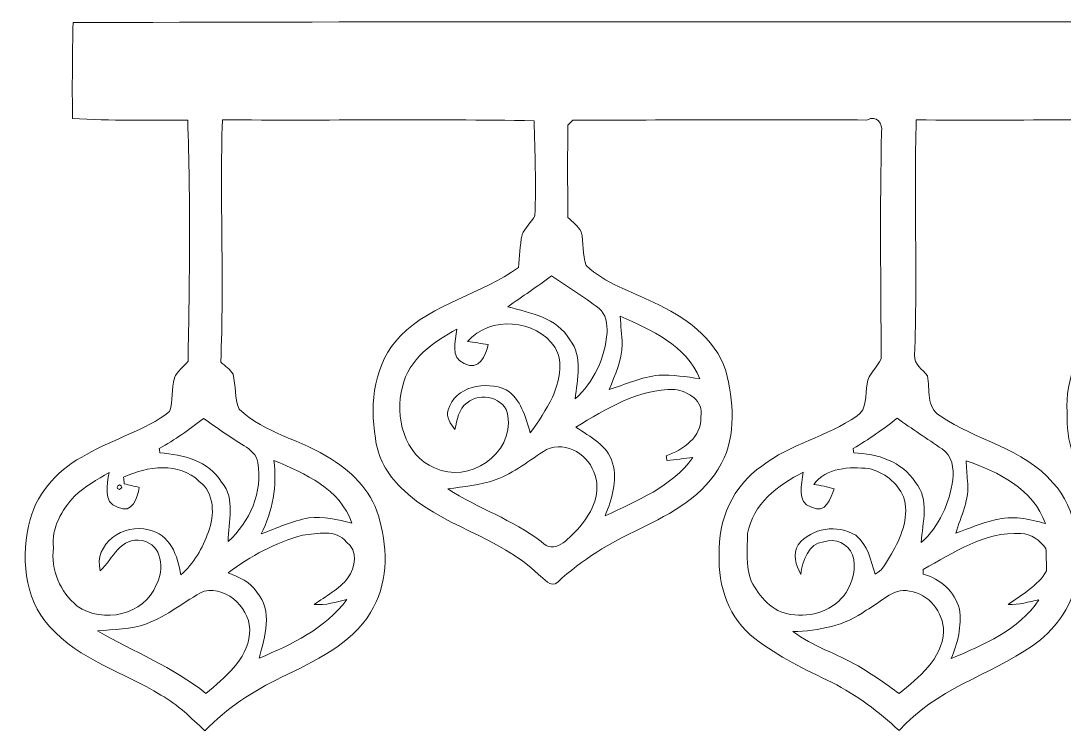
# Model space of a CAD drawing. Header units: centimetres. Extents: x -13.4 to 13.3, y -16.4 to 16.4.
# Drawn here: x -13.26 to 2.49, y -5.43 to 5.29 of the extents above; entities that cross this region are included whole.
import ezdxf

# ---------------------------------------------------------------- set-up
doc = ezdxf.new("R2010")
doc.units = ezdxf.units.CM
doc.header["$MEASUREMENT"] = 0
doc.layers.add('Layer 1', color=7, linetype='Continuous')

msp = doc.modelspace()

# ---------------------------------------------------------------- linework, layer by layer
at = {"layer": 'Layer 1', "color": 8, "lineweight": 9}
for points, knots in [([(-12.47078, 5.26358), (-3.91098, 5.28898), (4.64917, 5.26782), (13.20932, 5.27381), (13.20932, 5.27381), (13.24037, 4.78169), (13.25342, 4.28604), (13.21391, 3.79391), (13.21391, 3.79391), (12.44415, 3.78474), (11.67474, 3.80591), (10.90533, 3.79215), (10.90533, 3.79215), (10.82596, 3.79003), (10.69578, 3.76146), (10.70742, 3.65809), (10.70742, 3.65809), (10.74693, 2.51897), (10.736, 1.37809), (10.71483, 0.23862), (10.71483, 0.23862), (10.70672, 0.14548), (10.78892, 0.08622), (10.8376, 0.01778), (10.8376, 0.01778), (11.01293, -0.1766), (10.84995, -0.52374), (11.09795, -0.6719), (11.09795, -0.6719), (11.62747, -1.03033), (12.3041, -1.14674), (12.75459, -1.62758), (12.75459, -1.62758), (13.14053, -2.00223), (13.20333, -2.5769), (13.1624, -3.08561), (13.1624, -3.08561), (13.10843, -3.49554), (12.87524, -3.87936), (12.53234, -4.11219), (12.53234, -4.11219), (11.87124, -4.58985), (11.02069, -4.7987), (10.47353, -5.43334), (10.47353, -5.43334), (10.07772, -5.00895), (9.55843, -4.73626), (9.03984, -4.49319), (9.03984, -4.49319), (8.54878, -4.25189), (8.02808, -3.94356), (7.84534, -3.39429), (7.84534, -3.39429), (7.67107, -2.78187), (7.73703, -2.02622), (8.23269, -1.57572), (8.23269, -1.57572), (8.72834, -1.09277), (9.45753, -1.00246), (9.97823, -0.55796), (9.97823, -0.55796), (9.99481, -0.40697), (9.96871, -0.24928), (10.01139, -0.10217), (10.01139, -0.10217), (10.05584, 0.00825), (10.17508, 0.07352), (10.21283, 0.18535), (10.21283, 0.18535), (10.2026, 1.32835), (10.18884, 2.4717), (10.21671, 3.6147), (10.21671, 3.6147), (10.22906, 3.72865), (10.14686, 3.87999), (9.99199, 3.7925), (9.99199, 3.7925), (8.93295, 3.80132), (7.87391, 3.78509), (6.81523, 3.79532), (6.81523, 3.79532), (6.36685, 3.79321), (5.91529, 3.81014), (5.47079, 3.74452), (5.47079, 3.74452), (5.47326, 3.27462), (5.47079, 2.80472), (5.49055, 2.33517), (5.49055, 2.33517), (5.55122, 2.25792), (5.62813, 2.18983), (5.67575, 2.10199), (5.67575, 2.10199), (5.72691, 1.93442), (5.68457, 1.73722), (5.76783, 1.57882), (5.76783, 1.57882), (6.1774, 1.22992), (6.72068, 1.11703), (7.16589, 0.8267), (7.16589, 0.8267), (7.49997, 0.6115), (7.79948, 0.29436), (7.88626, -0.10428), (7.88626, -0.10428), (7.96916, -0.52444), (8.00691, -0.99611), (7.79277, -1.38487), (7.79277, -1.38487), (7.52713, -1.92215), (6.95951, -2.18708), (6.44798, -2.43438), (6.44798, -2.43438), (5.99996, -2.633), (5.59356, -2.91557), (5.24325, -3.25847), (5.24325, -3.25847), (4.95503, -2.98119), (4.63718, -2.73071), (4.27487, -2.55785), (4.27487, -2.55785), (3.82614, -2.34125), (3.36471, -2.13134), (2.989, -1.79691), (2.989, -1.79691), (2.66621, -1.50023), (2.51204, -1.05043), (2.54203, -0.61687), (2.54203, -0.61687), (2.50605, -0.12157), (2.72195, 0.38008), (3.1093, 0.69017), (3.1093, 0.69017), (3.60848, 1.05988), (4.22654, 1.20876), (4.73384, 1.56541), (4.73384, 1.56541), (4.74689, 1.70864), (4.75818, 1.85257), (4.77617, 1.99474), (4.77617, 1.99474), (4.7924, 2.16937), (5.00089, 2.26144), (4.96914, 2.45371), (4.96914, 2.45371), (4.99913, 2.8908), (4.98008, 3.32895), (4.97972, 3.76604), (4.97972, 3.76604), (3.4081, 3.82778), (1.83436, 3.7738), (0.26203, 3.79567), (0.26203, 3.79567), (0.22428, 2.61175), (0.28249, 1.42395), (0.23663, 0.23897), (0.23663, 0.23897), (0.22322, 0.10244), (0.36045, 0.02589), (0.43136, -0.07183), (0.43136, -0.07183), (0.47017, -0.27221), (0.40949, -0.54808), (0.6208, -0.67155), (0.6208, -0.67155), (1.16549, -1.05043), (1.87916, -1.1605), (2.32648, -1.68367), (2.32648, -1.68367), (2.70184, -2.08372), (2.73112, -2.6718), (2.6782, -3.18721), (2.6782, -3.18721), (2.59495, -3.57632), (2.34483, -3.92063), (2.01815, -4.14394), (2.01815, -4.14394), (1.35952, -4.59373), (0.5439, -4.80611), (0.00344, -5.42417), (0.00344, -5.42417), (-0.30207, -5.14195), (-0.63579, -4.8876), (-1.00833, -4.70063), (-1.00833, -4.70063), (-1.41226, -4.50589), (-1.82042, -4.31292), (-2.17567, -4.03388), (-2.17567, -4.03388), (-2.56267, -3.74425), (-2.73835, -3.24118), (-2.71295, -2.76917), (-2.71295, -2.76917), (-2.74152, -2.2527), (-2.50199, -1.72636), (-2.07195, -1.43214), (-2.07195, -1.43214), (-1.6398, -1.09665), (-1.08347, -0.98693), (-0.6372, -0.6779), (-0.6372, -0.6779), (-0.4654, -0.58089), (-0.51973, -0.35158), (-0.4774, -0.19248), (-0.4774, -0.19248), (-0.46893, -0.03867), (-0.31935, 0.05411), (-0.2682, 0.18852), (-0.2682, 0.18852), (-0.27032, 1.33046), (-0.29078, 2.47276), (-0.26079, 3.6147), (-0.26079, 3.6147), (-0.24844, 3.72865), (-0.32993, 3.87999), (-0.48551, 3.7925), (-0.48551, 3.7925), (-1.96541, 3.79497), (-3.44567, 3.79462), (-4.92557, 3.78932), (-4.92557, 3.78932), (-4.94991, 3.76428), (-4.97425, 3.73888), (-4.9986, 3.71348), (-4.9986, 3.71348), (-5.00459, 3.24922), (-5.00459, 2.78497), (-4.99789, 2.32071), (-4.99789, 2.32071), (-4.92945, 2.25121), (-4.84337, 2.19336), (-4.79716, 2.10552), (-4.79716, 2.10552), (-4.75659, 1.94042), (-4.78199, 1.75909), (-4.72308, 1.59787), (-4.72308, 1.59787), (-4.4405, 1.31953), (-4.0461, 1.21158), (-3.69932, 1.03766), (-3.69932, 1.03766), (-3.24423, 0.82846), (-2.77504, 0.50743), (-2.61452, 0.00755), (-2.61452, 0.00755), (-2.50305, -0.44471), (-2.44872, -0.96224), (-2.67943, -1.3884), (-2.67943, -1.3884), (-2.92991, -1.87699), (-3.43544, -2.14863), (-3.91028, -2.37864), (-3.91028, -2.37864), (-4.36148, -2.5829), (-4.78622, -2.84854), (-5.15311, -3.18262), (-5.15311, -3.18262), (-5.25718, -3.2814), (-5.3616, -3.12653), (-5.44415, -3.07009), (-5.44415, -3.07009), (-6.03682, -2.4806), (-6.92864, -2.34866), (-7.51919, -1.75775), (-7.51919, -1.75775), (-7.72874, -1.56302), (-7.87056, -1.29561), (-7.90513, -1.01057), (-7.90513, -1.01057), (-7.99544, -0.47541), (-7.92453, 0.1289), (-7.52801, 0.53283), (-7.52801, 0.53283), (-7.03236, 1.03307), (-6.30282, 1.15866), (-5.74331, 1.56647), (-5.74331, 1.56647), (-5.72602, 1.73016), (-5.72391, 1.89597), (-5.6911, 2.05683), (-5.6911, 2.05683), (-5.64877, 2.1669), (-5.55352, 2.24592), (-5.49637, 2.34752), (-5.49637, 2.34752), (-5.47696, 2.82554), (-5.49778, 3.30425), (-5.50907, 3.78192), (-5.50907, 3.78192), (-7.07787, 3.80802), (-8.64702, 3.78368), (-10.21583, 3.79497), (-10.21583, 3.79497), (-10.25745, 2.57753), (-10.18725, 1.35516), (-10.24193, 0.13666), (-10.24193, 0.13666), (-10.17843, 0.0774), (-10.09518, 0.03224), (-10.0539, -0.04678), (-10.0539, -0.04678), (-10.01298, -0.21894), (-10.03168, -0.40556), (-9.965, -0.57242), (-9.965, -0.57242), (-9.57412, -0.94531), (-9.01144, -1.03209), (-8.57047, -1.32807), (-8.57047, -1.32807), (-8.22863, -1.53868), (-7.93018, -1.85794), (-7.83775, -2.25799), (-7.83775, -2.25799), (-7.71569, -2.71272), (-7.71957, -3.23307), (-7.97816, -3.64123), (-7.97816, -3.64123), (-8.27696, -4.13477), (-8.82623, -4.37219), (-9.32153, -4.6209), (-9.32153, -4.6209), (-9.74981, -4.82233), (-10.15021, -5.0848), (-10.4797, -5.42735), (-10.4797, -5.42735), (-10.69067, -5.23579), (-10.89034, -5.02659), (-11.14469, -4.89077), (-11.14469, -4.89077), (-11.70314, -4.54152), (-12.37835, -4.36231), (-12.82532, -3.85361), (-12.82532, -3.85361), (-13.2222, -3.42145), (-13.25959, -2.78257), (-13.11954, -2.23859), (-13.11954, -2.23859), (-13.00348, -1.80256), (-12.66269, -1.45754), (-12.26723, -1.25646), (-12.26723, -1.25646), (-11.86083, -1.01621), (-11.38705, -0.90227), (-11.0131, -0.60805), (-11.0131, -0.60805), (-10.96019, -0.44542), (-10.98629, -0.26656), (-10.94114, -0.10146), (-10.94114, -0.10146), (-10.89986, 0.0012), (-10.79897, 0.06575), (-10.73512, 0.15183), (-10.73512, 0.15183), (-10.71042, 1.36468), (-10.69843, 2.57965), (-10.74005, 3.79179), (-10.74005, 3.79179), (-11.32037, 3.79567), (-11.90175, 3.77804), (-12.48137, 3.81508), (-12.48137, 3.81508), (-12.48313, 4.29803), (-12.48489, 4.78098), (-12.47078, 5.26358), (-12.47078, 5.26358), (-12.47078, 5.26358), (-12.47078, 5.26358), (-12.47078, 5.26358)], [0, 0, 0, 0, 0.01075269, 0.01075269, 0.01075269, 0.01075269, 0.02150538, 0.02150538, 0.02150538, 0.02150538, 0.03225806, 0.03225806, 0.03225806, 0.03225806, 0.04301075, 0.04301075, 0.04301075, 0.04301075, 0.05376344, 0.05376344, 0.05376344, 0.05376344, 0.06451613, 0.06451613, 0.06451613, 0.06451613, 0.07526882, 0.07526882, 0.07526882, 0.07526882, 0.08602151, 0.08602151, 0.08602151, 0.08602151, 0.09677419, 0.09677419, 0.09677419, 0.09677419, 0.10752688, 0.10752688, 0.10752688, 0.10752688, 0.11827957, 0.11827957, 0.11827957, 0.11827957, 0.12903226, 0.12903226, 0.12903226, 0.12903226, 0.13978495, 0.13978495, 0.13978495, 0.13978495, 0.15053763, 0.15053763, 0.15053763, 0.15053763, 0.16129032, 0.16129032, 0.16129032, 0.16129032, 0.17204301, 0.17204301, 0.17204301, 0.17204301, 0.1827957, 0.1827957, 0.1827957, 0.1827957, 0.19354839, 0.19354839, 0.19354839, 0.19354839, 0.20430108, 0.20430108, 0.20430108, 0.20430108, 0.21505376, 0.21505376, 0.21505376, 0.21505376, 0.22580645, 0.22580645, 0.22580645, 0.22580645, 0.23655914, 0.23655914, 0.23655914, 0.23655914, 0.24731183, 0.24731183, 0.24731183, 0.24731183, 0.25806452, 0.25806452, 0.25806452, 0.25806452, 0.2688172, 0.2688172, 0.2688172, 0.2688172, 0.27956989, 0.27956989, 0.27956989, 0.27956989, 0.29032258, 0.29032258, 0.29032258, 0.29032258, 0.30107527, 0.30107527, 0.30107527, 0.30107527, 0.31182796, 0.31182796, 0.31182796, 0.31182796, 0.32258065, 0.32258065, 0.32258065, 0.32258065, 0.33333333, 0.33333333, 0.33333333, 0.33333333, 0.34408602, 0.34408602, 0.34408602, 0.34408602, 0.35483871, 0.35483871, 0.35483871, 0.35483871, 0.3655914, 0.3655914, 0.3655914, 0.3655914, 0.37634409, 0.37634409, 0.37634409, 0.37634409, 0.38709677, 0.38709677, 0.38709677, 0.38709677, 0.39784946, 0.39784946, 0.39784946, 0.39784946, 0.40860215, 0.40860215, 0.40860215, 0.40860215, 0.41935484, 0.41935484, 0.41935484, 0.41935484, 0.43010753, 0.43010753, 0.43010753, 0.43010753, 0.44086022, 0.44086022, 0.44086022, 0.44086022, 0.4516129, 0.4516129, 0.4516129, 0.4516129, 0.46236559, 0.46236559, 0.46236559, 0.46236559, 0.47311828, 0.47311828, 0.47311828, 0.47311828, 0.48387097, 0.48387097, 0.48387097, 0.48387097, 0.49462366, 0.49462366, 0.49462366, 0.49462366, 0.50537634, 0.50537634, 0.50537634, 0.50537634, 0.51612903, 0.51612903, 0.51612903, 0.51612903, 0.52688172, 0.52688172, 0.52688172, 0.52688172, 0.53763441, 0.53763441, 0.53763441, 0.53763441, 0.5483871, 0.5483871, 0.5483871, 0.5483871, 0.55913978, 0.55913978, 0.55913978, 0.55913978, 0.56989247, 0.56989247, 0.56989247, 0.56989247, 0.58064516, 0.58064516, 0.58064516, 0.58064516, 0.59139785, 0.59139785, 0.59139785, 0.59139785, 0.60215054, 0.60215054, 0.60215054, 0.60215054, 0.61290323, 0.61290323, 0.61290323, 0.61290323, 0.62365591, 0.62365591, 0.62365591, 0.62365591, 0.6344086, 0.6344086, 0.6344086, 0.6344086, 0.64516129, 0.64516129, 0.64516129, 0.64516129, 0.65591398, 0.65591398, 0.65591398, 0.65591398, 0.66666667, 0.66666667, 0.66666667, 0.66666667, 0.67741935, 0.67741935, 0.67741935, 0.67741935, 0.68817204, 0.68817204, 0.68817204, 0.68817204, 0.69892473, 0.69892473, 0.69892473, 0.69892473, 0.70967742, 0.70967742, 0.70967742, 0.70967742, 0.72043011, 0.72043011, 0.72043011, 0.72043011, 0.7311828, 0.7311828, 0.7311828, 0.7311828, 0.74193548, 0.74193548, 0.74193548, 0.74193548, 0.75268817, 0.75268817, 0.75268817, 0.75268817, 0.76344086, 0.76344086, 0.76344086, 0.76344086, 0.77419355, 0.77419355, 0.77419355, 0.77419355, 0.78494624, 0.78494624, 0.78494624, 0.78494624, 0.79569892, 0.79569892, 0.79569892, 0.79569892, 0.80645161, 0.80645161, 0.80645161, 0.80645161, 0.8172043, 0.8172043, 0.8172043, 0.8172043, 0.82795699, 0.82795699, 0.82795699, 0.82795699, 0.83870968, 0.83870968, 0.83870968, 0.83870968, 0.84946237, 0.84946237, 0.84946237, 0.84946237, 0.86021505, 0.86021505, 0.86021505, 0.86021505, 0.87096774, 0.87096774, 0.87096774, 0.87096774, 0.88172043, 0.88172043, 0.88172043, 0.88172043, 0.89247312, 0.89247312, 0.89247312, 0.89247312, 0.90322581, 0.90322581, 0.90322581, 0.90322581, 0.91397849, 0.91397849, 0.91397849, 0.91397849, 0.92473118, 0.92473118, 0.92473118, 0.92473118, 0.93548387, 0.93548387, 0.93548387, 0.93548387, 0.94623656, 0.94623656, 0.94623656, 0.94623656, 0.95698925, 0.95698925, 0.95698925, 0.95698925, 0.96774194, 0.96774194, 0.96774194, 0.96774194, 0.97849462, 0.97849462, 0.97849462, 0.97849462, 1, 1, 1, 1]), ([(-5.90559, 0.97416), (-5.5648, 0.87856), (-5.16228, 0.808), (-4.96932, 0.47533), (-4.96932, 0.47533), (-4.76682, 0.21533), (-4.85784, -0.12016), (-4.88994, -0.41931), (-4.88994, -0.41931), (-4.60595, -0.16214), (-4.43521, 0.20193), (-4.40805, 0.58293), (-4.40805, 0.58293), (-4.4017, 0.71204), (-4.42251, 0.86197), (-4.52834, 0.94911), (-4.52834, 0.94911), (-4.75977, 1.12479), (-5.00883, 1.27437), (-5.24766, 1.43912), (-5.24766, 1.43912), (-5.46144, 1.27649), (-5.68651, 1.12973), (-5.90559, 0.97416), (-5.90559, 0.97416), (-5.90559, 0.97416), (-5.90559, 0.97416), (-5.90559, 0.97416)], [0, 0, 0, 0, 0.125, 0.125, 0.125, 0.125, 0.25, 0.25, 0.25, 0.25, 0.375, 0.375, 0.375, 0.375, 0.5, 0.5, 0.5, 0.5, 0.625, 0.625, 0.625, 0.625, 0.75, 0.75, 0.75, 0.75, 1, 1, 1, 1]), ([(-6.51589, 0.4464), (-6.41218, 0.4337), (-6.30846, 0.41959), (-6.2051, 0.40231), (-6.2051, 0.40231), (-6.22944, 0.2365), (-6.34656, -0.00374), (-6.56352, 0.11444), (-6.56352, 0.11444), (-6.78083, 0.20757), (-6.69581, 0.45381), (-6.67464, 0.63549), (-6.67464, 0.63549), (-7.02918, 0.44887), (-7.40348, 0.17864), (-7.49838, -0.23411), (-7.49838, -0.23411), (-7.61973, -0.67755), (-7.47051, -1.27092), (-7.01155, -1.4593), (-7.01155, -1.4593), (-6.50108, -1.71048), (-5.81175, -1.24905), (-5.90523, -0.67508), (-5.90523, -0.67508), (-5.9384, -0.39956), (-6.32998, -0.30396), (-6.51942, -0.47717), (-6.51942, -0.47717), (-6.65312, -0.56854), (-6.67041, -0.73717), (-6.70604, -0.88075), (-6.70604, -0.88075), (-6.76213, -0.79255), (-6.85209, -0.6966), (-6.80482, -0.58477), (-6.80482, -0.58477), (-6.71415, -0.22493), (-6.2305, -0.14203), (-5.93346, -0.27856), (-5.93346, -0.27856), (-5.70909, -0.41896), (-5.63607, -0.69025), (-5.56763, -0.92802), (-5.56763, -0.92802), (-5.43639, -0.76186), (-5.32703, -0.57877), (-5.23213, -0.39003), (-5.23213, -0.39003), (-5.13053, -0.15755), (-5.05892, 0.1222), (-5.19262, 0.35786), (-5.19262, 0.35786), (-5.47767, 0.79318), (-6.17546, 0.8394), (-6.51589, 0.4464), (-6.51589, 0.4464), (-6.51589, 0.4464), (-6.51589, 0.4464), (-6.51589, 0.4464)], [0, 0, 0, 0, 0.0625, 0.0625, 0.0625, 0.0625, 0.125, 0.125, 0.125, 0.125, 0.1875, 0.1875, 0.1875, 0.1875, 0.25, 0.25, 0.25, 0.25, 0.3125, 0.3125, 0.3125, 0.3125, 0.375, 0.375, 0.375, 0.375, 0.4375, 0.4375, 0.4375, 0.4375, 0.5, 0.5, 0.5, 0.5, 0.5625, 0.5625, 0.5625, 0.5625, 0.625, 0.625, 0.625, 0.625, 0.6875, 0.6875, 0.6875, 0.6875, 0.75, 0.75, 0.75, 0.75, 0.8125, 0.8125, 0.8125, 0.8125, 0.875, 0.875, 0.875, 0.875, 1, 1, 1, 1]), ([(-4.20873, 0.82987), (-4.20202, 0.68806), (-4.18227, 0.54765), (-4.17803, 0.40513), (-4.17803, 0.40513), (-4.18156, 0.16277), (-4.29057, -0.0556), (-4.37524, -0.27679), (-4.37524, -0.27679), (-4.12723, -0.19777), (-3.88699, -0.09053), (-3.62629, -0.05772), (-3.62629, -0.05772), (-3.41815, -0.05454), (-3.21072, -0.08276), (-3.0054, -0.11451), (-3.0054, -0.11451), (-3.21354, 0.39172), (-3.73883, 0.62314), (-4.20873, 0.82987), (-4.20873, 0.82987), (-4.20873, 0.82987), (-4.20873, 0.82987), (-4.20873, 0.82987)], [0, 0, 0, 0, 0.14285714, 0.14285714, 0.14285714, 0.14285714, 0.28571429, 0.28571429, 0.28571429, 0.28571429, 0.42857143, 0.42857143, 0.42857143, 0.42857143, 0.57142857, 0.57142857, 0.57142857, 0.57142857, 0.71428571, 0.71428571, 0.71428571, 0.71428571, 1, 1, 1, 1]), ([(-4.87724, -0.84512), (-4.66275, -0.98976), (-4.39887, -1.11676), (-4.32338, -1.38769), (-4.32338, -1.38769), (-4.24753, -1.65474), (-4.33643, -1.9345), (-4.43733, -2.18285), (-4.43733, -2.18285), (-3.95825, -1.95637), (-3.42838, -1.74505), (-3.10982, -1.30055), (-3.10982, -1.30055), (-3.2407, -1.31784), (-3.37229, -1.33513), (-3.50317, -1.34818), (-3.50317, -1.34818), (-3.50599, -1.33019), (-3.51164, -1.29456), (-3.51411, -1.27656), (-3.51411, -1.27656), (-3.25975, -1.18696), (-2.97295, -0.99293), (-2.992, -0.68707), (-2.992, -0.68707), (-2.93802, -0.44613), (-3.18779, -0.30537), (-3.38464, -0.27432), (-3.38464, -0.27432), (-3.93603, -0.26833), (-4.42322, -0.56748), (-4.87724, -0.84512), (-4.87724, -0.84512), (-4.87724, -0.84512), (-4.87724, -0.84512), (-4.87724, -0.84512)], [0, 0, 0, 0, 0.1, 0.1, 0.1, 0.1, 0.2, 0.2, 0.2, 0.2, 0.3, 0.3, 0.3, 0.3, 0.4, 0.4, 0.4, 0.4, 0.5, 0.5, 0.5, 0.5, 0.6, 0.6, 0.6, 0.6, 0.7, 0.7, 0.7, 0.7, 0.8, 0.8, 0.8, 0.8, 1, 1, 1, 1]), ([(-11.16868, -1.1672), (-11.16656, -1.18273), (-11.16198, -1.21412), (-11.15986, -1.23), (-11.15986, -1.23), (-10.81096, -1.26351), (-10.4215, -1.34818), (-10.22782, -1.67732), (-10.22782, -1.67732), (-10.01157, -1.93132), (-10.12869, -2.26999), (-10.12975, -2.57055), (-10.12975, -2.57055), (-9.80413, -2.28057), (-9.60129, -1.81631), (-9.68031, -1.37958), (-9.68031, -1.37958), (-9.69689, -1.26175), (-9.7939, -1.18449), (-9.8888, -1.12628), (-9.8888, -1.12628), (-10.0987, -0.99716), (-10.29802, -0.85253), (-10.50122, -0.71388), (-10.50122, -0.71388), (-10.7136, -0.87934), (-10.93408, -1.03456), (-11.16868, -1.1672), (-11.16868, -1.1672), (-11.16868, -1.1672), (-11.16868, -1.1672), (-11.16868, -1.1672)], [0, 0, 0, 0, 0.11111111, 0.11111111, 0.11111111, 0.11111111, 0.22222222, 0.22222222, 0.22222222, 0.22222222, 0.33333333, 0.33333333, 0.33333333, 0.33333333, 0.44444444, 0.44444444, 0.44444444, 0.44444444, 0.55555556, 0.55555556, 0.55555556, 0.55555556, 0.66666667, 0.66666667, 0.66666667, 0.66666667, 0.77777778, 0.77777778, 0.77777778, 0.77777778, 1, 1, 1, 1]), ([(-0.69153, -1.16615), (-0.68942, -1.18237), (-0.68483, -1.21483), (-0.68236, -1.23106), (-0.68236, -1.23106), (-0.32852, -1.24517), (0.05001, -1.35947), (0.24933, -1.67767), (0.24933, -1.67767), (0.46805, -1.93555), (0.35445, -2.28057), (0.33682, -2.58466), (0.33682, -2.58466), (0.61198, -2.34724), (0.76227, -1.98918), (0.81412, -1.63569), (0.81412, -1.63569), (0.83529, -1.46848), (0.80178, -1.27233), (0.65149, -1.17355), (0.65149, -1.17355), (0.42466, -1.01939), (0.1957, -0.86875), (-0.0276, -0.71036), (-0.0276, -0.71036), (-0.23892, -0.87651), (-0.4587, -1.03174), (-0.69153, -1.16615), (-0.69153, -1.16615), (-0.69153, -1.16615), (-0.69153, -1.16615), (-0.69153, -1.16615)], [0, 0, 0, 0, 0.11111111, 0.11111111, 0.11111111, 0.11111111, 0.22222222, 0.22222222, 0.22222222, 0.22222222, 0.33333333, 0.33333333, 0.33333333, 0.33333333, 0.44444444, 0.44444444, 0.44444444, 0.44444444, 0.55555556, 0.55555556, 0.55555556, 0.55555556, 0.66666667, 0.66666667, 0.66666667, 0.66666667, 0.77777778, 0.77777778, 0.77777778, 0.77777778, 1, 1, 1, 1]), ([(-5.32174, -1.18378), (-5.5775, -1.3383), (-5.81104, -1.53903), (-6.09679, -1.63887), (-6.09679, -1.63887), (-6.3261, -1.72353), (-6.57198, -1.74153), (-6.81152, -1.77645), (-6.81152, -1.77645), (-6.35961, -2.07314), (-5.83397, -2.23859), (-5.40147, -2.56985), (-5.40147, -2.56985), (-5.20638, -2.7854), (-4.99295, -2.52998), (-4.85325, -2.38923), (-4.85325, -2.38923), (-4.6631, -2.17544), (-4.48848, -1.87029), (-4.58832, -1.57607), (-4.58832, -1.57607), (-4.66663, -1.27445), (-5.018, -1.04056), (-5.32174, -1.18378), (-5.32174, -1.18378), (-5.32174, -1.18378), (-5.32174, -1.18378), (-5.32174, -1.18378)], [0, 0, 0, 0, 0.125, 0.125, 0.125, 0.125, 0.25, 0.25, 0.25, 0.25, 0.375, 0.375, 0.375, 0.375, 0.5, 0.5, 0.5, 0.5, 0.625, 0.625, 0.625, 0.625, 0.75, 0.75, 0.75, 0.75, 1, 1, 1, 1]), ([(-11.70772, -1.60077), (-11.70596, -1.62546), (-11.70208, -1.67485), (-11.70032, -1.69955), (-11.70032, -1.69955), (-11.62376, -1.71718), (-11.54721, -1.73588), (-11.47066, -1.75493), (-11.47066, -1.75493), (-11.49888, -1.90627), (-11.57296, -2.17015), (-11.79803, -2.05126), (-11.79803, -2.05126), (-12.0291, -1.98212), (-11.95149, -1.70872), (-11.92821, -1.52915), (-11.92821, -1.52915), (-12.10883, -1.63605), (-12.29298, -1.74188), (-12.44926, -1.88405), (-12.44926, -1.88405), (-12.63765, -2.09642), (-12.80627, -2.36453), (-12.76747, -2.66298), (-12.76747, -2.66298), (-12.81298, -2.99812), (-12.66693, -3.33502), (-12.40869, -3.54457), (-12.40869, -3.54457), (-12.02875, -3.82115), (-11.38881, -3.67828), (-11.21454, -3.22637), (-11.21454, -3.22637), (-11.09318, -2.99636), (-11.11964, -2.61465), (-11.42938, -2.55785), (-11.42938, -2.55785), (-11.75041, -2.48836), (-11.8693, -2.83267), (-12.06015, -3.01294), (-12.06015, -3.01294), (-12.16951, -2.61077), (-11.70137, -2.2841), (-11.33202, -2.39663), (-11.33202, -2.39663), (-11.01381, -2.44461), (-10.88505, -2.79457), (-10.84412, -3.07467), (-10.84412, -3.07467), (-10.64763, -2.90358), (-10.51392, -2.66898), (-10.42785, -2.42556), (-10.42785, -2.42556), (-10.33083, -2.17544), (-10.3333, -1.83995), (-10.56472, -1.66321), (-10.56472, -1.66321), (-10.87093, -1.36688), (-11.35107, -1.43249), (-11.70772, -1.60077), (-11.70772, -1.60077), (-11.70772, -1.60077), (-11.70772, -1.60077), (-11.70772, -1.60077)], [0, 0, 0, 0, 0.05882353, 0.05882353, 0.05882353, 0.05882353, 0.11764706, 0.11764706, 0.11764706, 0.11764706, 0.17647059, 0.17647059, 0.17647059, 0.17647059, 0.23529412, 0.23529412, 0.23529412, 0.23529412, 0.29411765, 0.29411765, 0.29411765, 0.29411765, 0.35294118, 0.35294118, 0.35294118, 0.35294118, 0.41176471, 0.41176471, 0.41176471, 0.41176471, 0.47058824, 0.47058824, 0.47058824, 0.47058824, 0.52941176, 0.52941176, 0.52941176, 0.52941176, 0.58823529, 0.58823529, 0.58823529, 0.58823529, 0.64705882, 0.64705882, 0.64705882, 0.64705882, 0.70588235, 0.70588235, 0.70588235, 0.70588235, 0.76470588, 0.76470588, 0.76470588, 0.76470588, 0.82352941, 0.82352941, 0.82352941, 0.82352941, 0.88235294, 0.88235294, 0.88235294, 0.88235294, 1, 1, 1, 1]), ([(-9.43725, -1.34606), (-9.39068, -1.72812), (-9.45242, -2.11512), (-9.63127, -2.45696), (-9.63127, -2.45696), (-9.39597, -2.36524), (-9.16208, -2.26399), (-8.91337, -2.21354), (-8.91337, -2.21354), (-8.69359, -2.19485), (-8.4731, -2.23577), (-8.26179, -2.29398), (-8.26179, -2.29398), (-8.43747, -1.77186), (-8.97158, -1.54856), (-9.43725, -1.34606), (-9.43725, -1.34606), (-9.43725, -1.34606), (-9.43725, -1.34606), (-9.43725, -1.34606)], [0, 0, 0, 0, 0.16666667, 0.16666667, 0.16666667, 0.16666667, 0.33333333, 0.33333333, 0.33333333, 0.33333333, 0.5, 0.5, 0.5, 0.5, 0.66666667, 0.66666667, 0.66666667, 0.66666667, 1, 1, 1, 1]), ([(1.01344, -1.351), (1.02085, -1.4526), (1.02861, -1.55208), (1.03496, -1.65474), (1.03496, -1.65474), (1.07271, -1.93273), (0.93477, -2.18673), (0.85787, -2.44567), (0.85787, -2.44567), (1.05683, -2.37935), (1.24663, -2.28516), (1.45406, -2.24564), (1.45406, -2.24564), (1.70524, -2.1705), (1.96877, -2.23012), (2.21359, -2.30103), (2.21359, -2.30103), (2.0305, -1.77892), (1.50204, -1.52033), (1.01344, -1.351), (1.01344, -1.351), (1.01344, -1.351), (1.01344, -1.351), (1.01344, -1.351)], [0, 0, 0, 0, 0.14285714, 0.14285714, 0.14285714, 0.14285714, 0.28571429, 0.28571429, 0.28571429, 0.28571429, 0.42857143, 0.42857143, 0.42857143, 0.42857143, 0.57142857, 0.57142857, 0.57142857, 0.57142857, 0.71428571, 0.71428571, 0.71428571, 0.71428571, 1, 1, 1, 1]), ([(-1.28561, -1.70836), (-1.18189, -1.72495), (-1.07923, -1.74646), (-0.97799, -1.77504), (-0.97799, -1.77504), (-1.02985, -1.91368), (-1.10252, -2.16874), (-1.32053, -2.05126), (-1.32053, -2.05126), (-1.55478, -1.98212), (-1.46517, -1.70484), (-1.44718, -1.52527), (-1.44718, -1.52527), (-1.82395, -1.71577), (-2.21165, -2.00717), (-2.28432, -2.45167), (-2.28432, -2.45167), (-2.28997, -2.68838), (-2.31537, -2.94273), (-2.22929, -3.16922), (-2.22929, -3.16922), (-2.10793, -3.40311), (-1.91214, -3.63771), (-1.63239, -3.67122), (-1.63239, -3.67122), (-1.32477, -3.72555), (-0.97375, -3.60737), (-0.79807, -3.34031), (-0.79807, -3.34031), (-0.69083, -3.17592), (-0.63826, -2.96284), (-0.70141, -2.77199), (-0.70141, -2.77199), (-0.76173, -2.6016), (-0.96423, -2.51587), (-1.13497, -2.57479), (-1.13497, -2.57479), (-1.37557, -2.59842), (-1.45071, -2.86653), (-1.48317, -3.06762), (-1.48317, -3.06762), (-1.55407, -2.93286), (-1.61017, -2.75576), (-1.5195, -2.61853), (-1.5195, -2.61853), (-1.3163, -2.35995), (-0.9293, -2.30985), (-0.65273, -2.47601), (-0.65273, -2.47601), (-0.46717, -2.61853), (-0.42377, -2.85595), (-0.35992, -3.06515), (-0.35992, -3.06515), (-0.22163, -2.99212), (-0.16589, -2.83443), (-0.08475, -2.71096), (-0.08475, -2.71096), (0.04613, -2.46543), (0.1636, -2.17333), (0.06976, -1.89393), (0.06976, -1.89393), (-0.02266, -1.67697), (-0.2308, -1.52245), (-0.45623, -1.46989), (-0.45623, -1.46989), (-0.74304, -1.44096), (-1.09899, -1.45119), (-1.28561, -1.70836), (-1.28561, -1.70836), (-1.28561, -1.70836), (-1.28561, -1.70836), (-1.28561, -1.70836)], [0, 0, 0, 0, 0.05263158, 0.05263158, 0.05263158, 0.05263158, 0.10526316, 0.10526316, 0.10526316, 0.10526316, 0.15789474, 0.15789474, 0.15789474, 0.15789474, 0.21052632, 0.21052632, 0.21052632, 0.21052632, 0.26315789, 0.26315789, 0.26315789, 0.26315789, 0.31578947, 0.31578947, 0.31578947, 0.31578947, 0.36842105, 0.36842105, 0.36842105, 0.36842105, 0.42105263, 0.42105263, 0.42105263, 0.42105263, 0.47368421, 0.47368421, 0.47368421, 0.47368421, 0.52631579, 0.52631579, 0.52631579, 0.52631579, 0.57894737, 0.57894737, 0.57894737, 0.57894737, 0.63157895, 0.63157895, 0.63157895, 0.63157895, 0.68421053, 0.68421053, 0.68421053, 0.68421053, 0.73684211, 0.73684211, 0.73684211, 0.73684211, 0.78947368, 0.78947368, 0.78947368, 0.78947368, 0.84210526, 0.84210526, 0.84210526, 0.84210526, 0.89473684, 0.89473684, 0.89473684, 0.89473684, 1, 1, 1, 1]), ([(-11.77122, -1.71436), (-11.81779, -1.73835), (-11.81814, -1.76234), (-11.77228, -1.78598), (-11.77228, -1.78598), (-11.72572, -1.76163), (-11.72536, -1.738), (-11.77122, -1.71436), (-11.77122, -1.71436), (-11.77122, -1.71436), (-11.77122, -1.71436), (-11.77122, -1.71436)], [0, 0, 0, 0, 0.25, 0.25, 0.25, 0.25, 0.5, 0.5, 0.5, 0.5, 1, 1, 1, 1]), ([(-9.00157, -2.4753), (-9.41255, -2.58361), (-9.79285, -2.78857), (-10.1301, -3.04469), (-10.1301, -3.04469), (-9.96853, -3.10995), (-9.79426, -3.1791), (-9.6983, -3.33608), (-9.6983, -3.33608), (-9.44501, -3.61407), (-9.5773, -4.0113), (-9.66302, -4.33374), (-9.66302, -4.33374), (-9.17125, -4.12525), (-8.6629, -3.88606), (-8.33482, -3.4458), (-8.33482, -3.4458), (-8.49709, -3.48531), (-8.66008, -3.53646), (-8.82941, -3.52094), (-8.82941, -3.52094), (-8.65549, -3.39323), (-8.45582, -3.29269), (-8.31965, -3.12124), (-8.31965, -3.12124), (-8.20605, -2.96778), (-8.16478, -2.70426), (-8.34258, -2.58043), (-8.34258, -2.58043), (-8.5045, -2.37935), (-8.7839, -2.45061), (-9.00157, -2.4753), (-9.00157, -2.4753), (-9.00157, -2.4753), (-9.00157, -2.4753), (-9.00157, -2.4753)], [0, 0, 0, 0, 0.1, 0.1, 0.1, 0.1, 0.2, 0.2, 0.2, 0.2, 0.3, 0.3, 0.3, 0.3, 0.4, 0.4, 0.4, 0.4, 0.5, 0.5, 0.5, 0.5, 0.6, 0.6, 0.6, 0.6, 0.7, 0.7, 0.7, 0.7, 0.8, 0.8, 0.8, 0.8, 1, 1, 1, 1]), ([(0.36433, -2.99283), (0.36504, -3.01047), (0.3668, -3.04575), (0.36751, -3.06338), (0.36751, -3.06338), (0.62327, -3.13394), (0.84764, -3.32761), (0.9129, -3.59114), (0.9129, -3.59114), (0.95135, -3.84726), (0.88927, -4.10373), (0.79049, -4.33832), (0.79049, -4.33832), (1.27767, -4.13018), (1.81072, -3.90723), (2.11517, -3.44897), (2.11517, -3.44897), (1.96206, -3.48319), (1.80931, -3.52764), (1.65091, -3.5227), (1.65091, -3.5227), (1.85588, -3.36677), (2.10176, -3.24471), (2.22982, -3.01117), (2.22982, -3.01117), (2.2277, -2.92721), (2.22312, -2.75929), (2.221, -2.67533), (2.221, -2.67533), (2.13034, -2.55715), (1.99734, -2.4492), (1.84177, -2.4492), (1.84177, -2.4492), (1.2939, -2.4178), (0.82435, -2.74377), (0.36433, -2.99283), (0.36433, -2.99283), (0.36433, -2.99283), (0.36433, -2.99283), (0.36433, -2.99283)], [0, 0, 0, 0, 0.09090909, 0.09090909, 0.09090909, 0.09090909, 0.18181818, 0.18181818, 0.18181818, 0.18181818, 0.27272727, 0.27272727, 0.27272727, 0.27272727, 0.36363636, 0.36363636, 0.36363636, 0.36363636, 0.45454545, 0.45454545, 0.45454545, 0.45454545, 0.54545455, 0.54545455, 0.54545455, 0.54545455, 0.63636364, 0.63636364, 0.63636364, 0.63636364, 0.72727273, 0.72727273, 0.72727273, 0.72727273, 0.81818182, 0.81818182, 0.81818182, 0.81818182, 1, 1, 1, 1]), ([(-10.48923, -3.3195), (-10.79085, -3.46449), (-11.04415, -3.70226), (-11.36377, -3.81233), (-11.36377, -3.81233), (-11.59907, -3.90158), (-11.85448, -3.89488), (-12.10107, -3.92063), (-12.10107, -3.92063), (-11.55603, -4.23602), (-10.96089, -4.46814), (-10.46453, -4.86361), (-10.46453, -4.86361), (-10.18231, -4.62407), (-9.84576, -4.36196), (-9.80484, -3.96544), (-9.80484, -3.96544), (-9.77097, -3.60349), (-10.12516, -3.25106), (-10.48923, -3.3195), (-10.48923, -3.3195), (-10.48923, -3.3195), (-10.48923, -3.3195), (-10.48923, -3.3195)], [0, 0, 0, 0, 0.14285714, 0.14285714, 0.14285714, 0.14285714, 0.28571429, 0.28571429, 0.28571429, 0.28571429, 0.42857143, 0.42857143, 0.42857143, 0.42857143, 0.57142857, 0.57142857, 0.57142857, 0.57142857, 0.71428571, 0.71428571, 0.71428571, 0.71428571, 1, 1, 1, 1]), ([(-0.49292, -3.60772), (-0.81148, -3.84514), (-1.21188, -3.91922), (-1.60064, -3.93086), (-1.60064, -3.93086), (-1.29972, -4.15135), (-0.93848, -4.26494), (-0.61674, -4.44945), (-0.61674, -4.44945), (-0.40049, -4.57433), (-0.19835, -4.71968), (0.00309, -4.86643), (0.00309, -4.86643), (0.29836, -4.62019), (0.6522, -4.34855), (0.67442, -3.93016), (0.67442, -3.93016), (0.67478, -3.64053), (0.4497, -3.35689), (0.15972, -3.31844), (0.15972, -3.31844), (-0.1031, -3.26694), (-0.28266, -3.50365), (-0.49292, -3.60772), (-0.49292, -3.60772), (-0.49292, -3.60772), (-0.49292, -3.60772), (-0.49292, -3.60772)], [0, 0, 0, 0, 0.125, 0.125, 0.125, 0.125, 0.25, 0.25, 0.25, 0.25, 0.375, 0.375, 0.375, 0.375, 0.5, 0.5, 0.5, 0.5, 0.625, 0.625, 0.625, 0.625, 0.75, 0.75, 0.75, 0.75, 1, 1, 1, 1])]:
    msp.add_open_spline(points, degree=3, knots=knots, dxfattribs=at)

doc.saveas('drawing.dxf')
